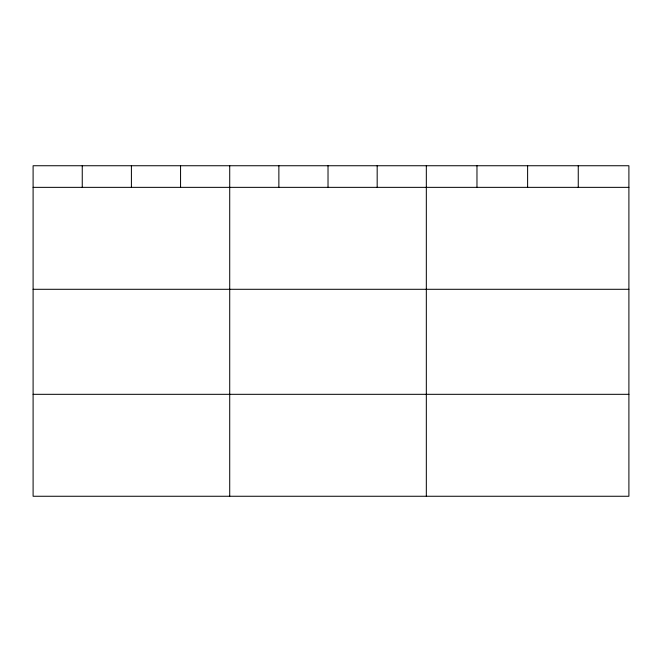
<?xml version="1.0" encoding="UTF-8"?>
<svg xmlns="http://www.w3.org/2000/svg" width="662" height="662" viewBox="0 0 662 662"><rect width="100%" height="100%" fill="white"/><g stroke="black" fill="none" stroke-linecap="round" stroke-linejoin="round"><path stroke-width="0.99" d="M628.9 289.294L628.9 165.74L33.1 165.74L33.1 496.26L628.9 496.26L628.9 289.294L33.1 289.294M33.1 187.354L628.9 187.354M33.1 394.32L628.9 394.32M578.257 165.74L578.257 187.354M527.614 165.74L527.614 187.354M476.971 165.74L476.971 187.354M426.328 165.74L426.328 496.26M377.175 165.74L377.175 187.354M328.021 165.74L328.021 187.354M278.868 165.74L278.868 187.354M229.714 165.74L229.714 496.26M180.56 165.74L180.56 187.354M131.407 165.74L131.407 187.354M82.254 165.74L82.254 187.354"/></g></svg>
